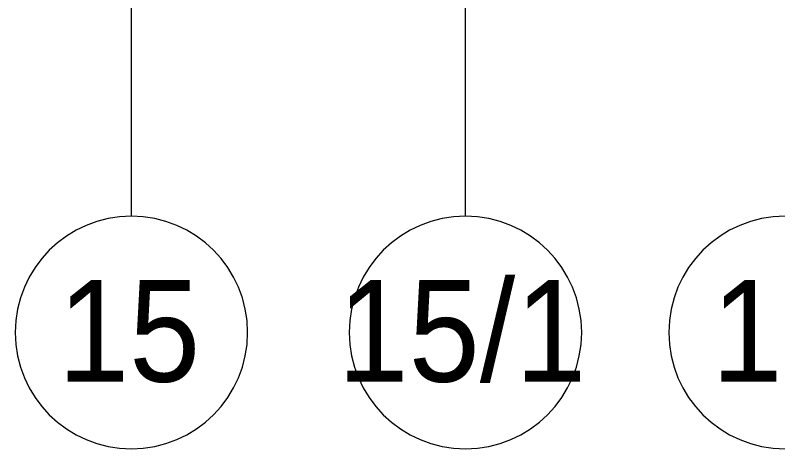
# Model space of a CAD drawing. Header units: millimetres. Extents: x -164500 to 426394, y -23753 to 102118.
# Drawn here: x 200132 to 205382, y -3507 to -524 of the extents above; entities that cross this region are included whole.
import ezdxf

# ---------------------------------------------------------------- set-up
doc = ezdxf.new("R2010")
doc.units = ezdxf.units.MM
doc.layers.add('Оси', color=7, linetype='Continuous', lineweight=9)
doc.layers.add('Оси-1', color=7, linetype='Continuous', lineweight=20)
doc.styles.add('Arial', font='arial.ttf', dxfattribs={"width": 0.9, "height": 700})

# ---------------------------------------------------------------- blocks, each defined once
blk = doc.blocks.new('Ось сетки - D8-29747960-Объем проектирования 2 этажа')
at = {"layer": 'Оси-1'}
for start, end in [(360, 180), (180, 360)]:
    blk.add_arc((0, 0), 4, start, end, dxfattribs=at)

msp = doc.modelspace()

# ---------------------------------------------------------------- linework, layer by layer
at = {"layer": 'Оси'}
for points in [[(200932.123, -1907.2), (200932.123, 3092.8), (200932.123, 22397.13), (200932.123, 27397.13)], [(203232.123, -1907.2), (203232.123, 3092.8), (203232.123, 22397.13), (203232.123, 27397.13)]]:
    msp.add_lwpolyline(points, dxfattribs=at)

# ---------------------------------------------------------------- block references
at = {"layer": 'Оси-1', "xscale": 199.9999999999999, "yscale": 199.9999999999999, "zscale": 199.9999999999999}
for p in [(200932.123, -2707.2), (203232.123, -2707.2), (205432.123, -2707.2)]:
    msp.add_blockref('Ось сетки - D8-29747960-Объем проектирования 2 этажа', p, dxfattribs=at)

# ---------------------------------------------------------------- texts
at = {"layer": 'Оси', "char_height": 700, "attachment_point": 1, "style": 'Arial'}
for s, insert, width in [('15/1', (202351.591, -2345.907), 2121.26512), ('15', (200426.891, -2345.907), 1212.1515), ('16', (204926.891, -2345.907), 1212.1515)]:
    msp.add_mtext(s, dxfattribs=dict(at, insert=insert, width=width))

doc.saveas('drawing.dxf')
